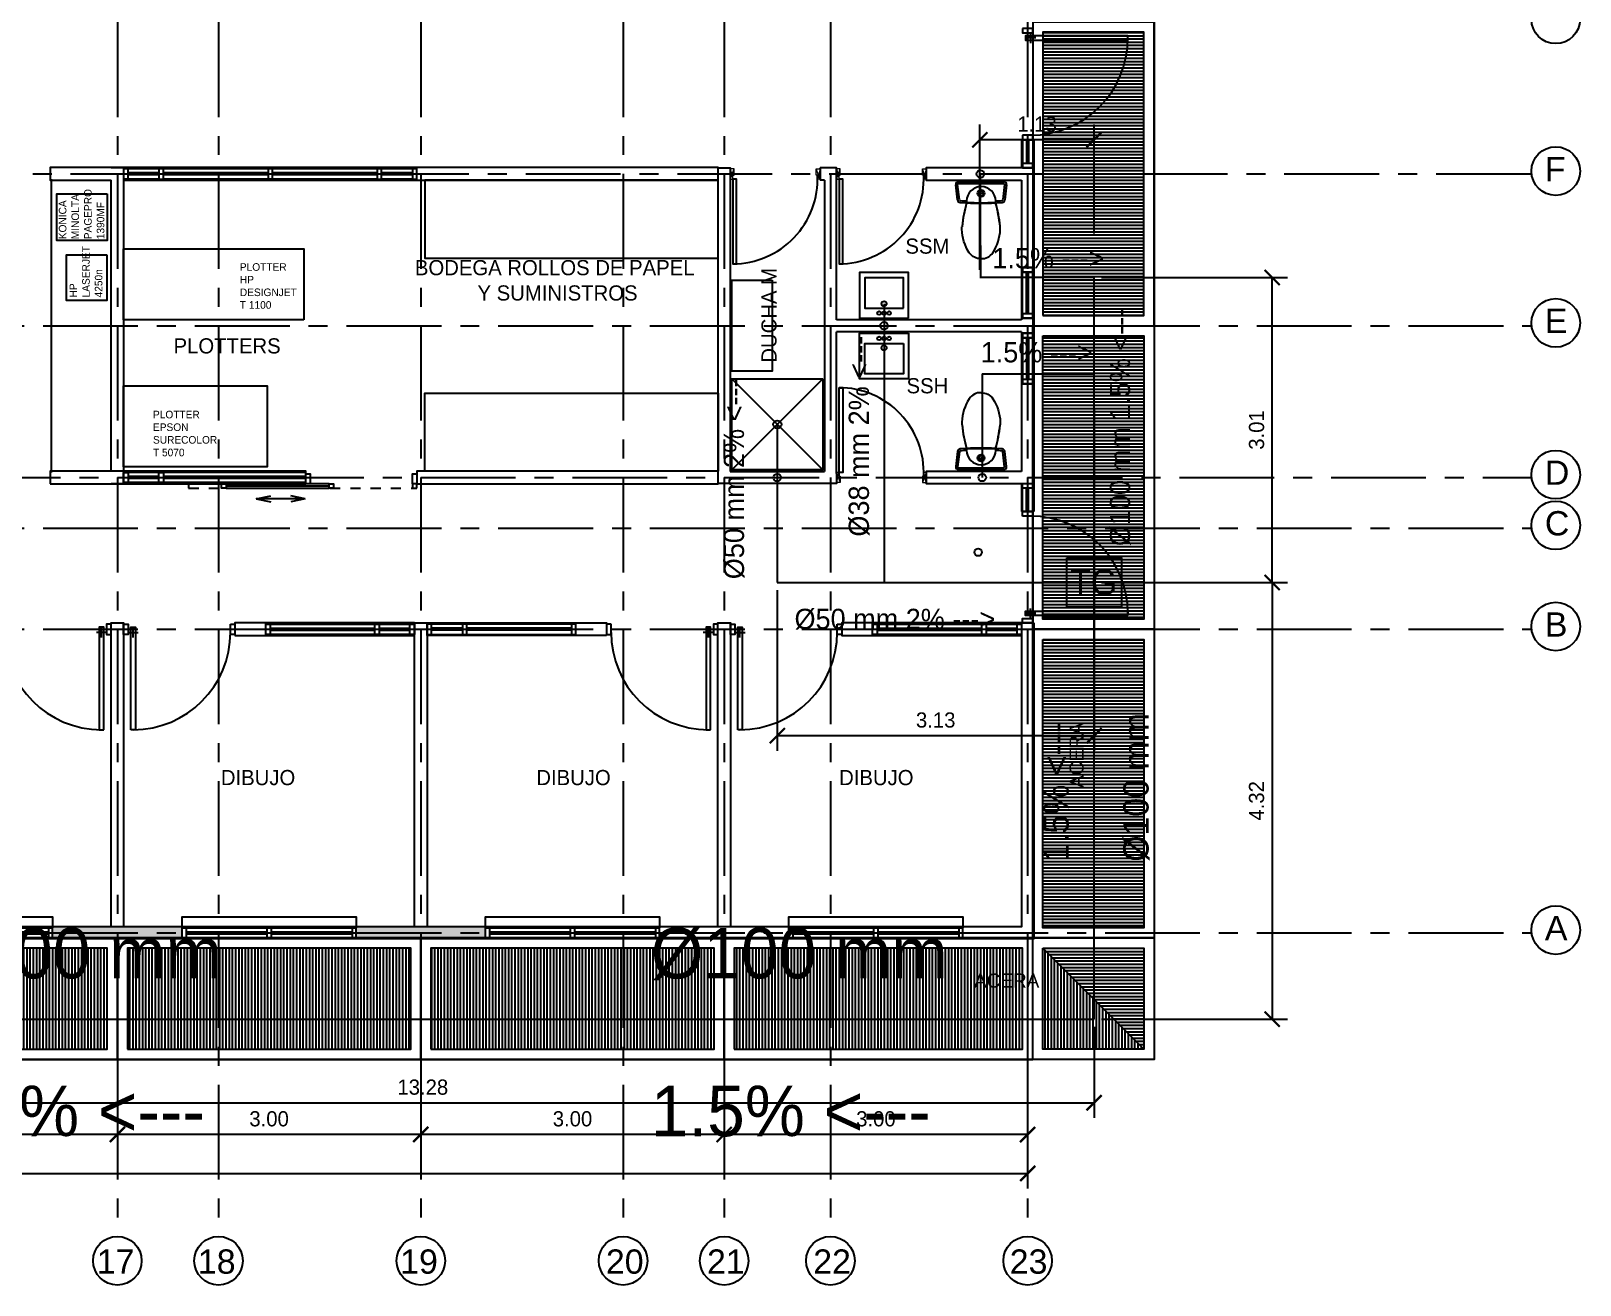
# Model space of a CAD drawing. Header units: millimetres. Extents: x 2 to 234, y 0 to 21.
# Drawn here: x 218.68 to 234, y 1.73 to 14.12 of the extents above; entities that cross this region are included whole.
import ezdxf

# ---------------------------------------------------------------- set-up
doc = ezdxf.new("R2010")
doc.units = ezdxf.units.MM
doc.header["$MEASUREMENT"] = 0
doc.header["$PDMODE"] = 3
doc.linetypes.add('CENTER', pattern=[2, 1.25, -0.25, 0.25, -0.25])
doc.linetypes.add('DASHED2', pattern=[0.375, 0.25, -0.125])
for name, color, linetype in [('A-COTAS', 252, 'Continuous'), ('A-EJES', 252, 'CENTER'), ('A-PLANTAS', 252, 'Continuous'), ('A-TEXTO', 252, 'Continuous')]:
    doc.layers.add(name, color=color, linetype=linetype)
doc.styles.add('EJES-ARQ$0$PL-EJES$0$R2', font='arial.ttf', dxfattribs={"height": 0.3})
doc.styles.add('T2-E75', font='GOTHIC.TTF', dxfattribs={"height": 0.15})
doc.styles.add('T8-E500', font='GOTHIC.TTF', dxfattribs={"height": 4})
doc.dimstyles.new('E75', dxfattribs={"dimtxt": 0.15, "dimasz": 0.15, "dimexe": 0.15, "dimexo": 0.075, "dimgap": 0.075, "dimtad": 1, "dimzin": 0, "dimdsep": 46, "dimtxsty": 'T2-E75', "dimblk": 'ARCHTICK', "dimcen": 0.15, "dimclrd": 252, "dimclre": 252, "dimclrt": 252, "dimadec": 0, "dimazin": 0, "dimtfac": 1, "dimtofl": 0, "dimtmove": 1, "dimatfit": 3, "dimfxl": 1, "dimtolj": 1, "dimtzin": 0, "dimarcsym": 0})
pattern_1 = [(180, (-3979.054977, -1923.915953), (0, -0.03175), [])]

# ---------------------------------------------------------------- blocks, each defined once
blk = doc.blocks.new('A$C12CA0C20')
at = {"layer": 'A-PLANTAS'}
h = blk.add_hatch(dxfattribs=at)
h.set_pattern_fill('ANSI31', color=256, scale=0.01, angle=135)
h.set_pattern_definition(pattern_1)
h.paths.add_polyline_path([(43.4, 7.35), (44.4, 7.35), (44.4, 10.15), (43.4, 10.15)])
h.paths.add_polyline_path([(43.4, 4.35), (44.4, 4.35), (44.4, 7.15), (43.4, 7.15)])
h.paths.add_polyline_path([(44.4, 4.15), (43.4, 4.15), (43.4, 1.3), (44.4, 1.3)])
h = blk.add_hatch(dxfattribs=at)
h.set_pattern_fill('ANSI31', color=256, scale=0.01, angle=45)
h.set_pattern_definition([(90, (-3979.054977, -1923.915953), (-0.03175, 0), [])])
h.paths.add_polyline_path([(25.15, 0.1), (25.15, 1.1), (22.35, 1.1), (22.35, 0.1)])
h.paths.add_polyline_path([(28.15, 0.1), (28.15, 1.1), (25.35, 1.1), (25.35, 0.1)])
h.paths.add_polyline_path([(31.15, 0.1), (31.15, 1.1), (28.35, 1.1), (28.35, 0.1)])
h.paths.add_polyline_path([(31.35, 1.1), (31.35, 0.1), (34.15, 0.1), (34.15, 1.1)])
h.paths.add_polyline_path([(34.35, 1.1), (34.35, 0.1), (37.15, 0.1), (37.15, 1.1)])
h.paths.add_polyline_path([(37.35, 1.1), (37.35, 0.1), (40.15, 0.1), (40.15, 1.1)])
h.paths.add_polyline_path([(40.35, 1.1), (40.35, 0.1), (43.2, 0.1), (43.2, 1.1)])
h.paths.add_polyline_path([(43.4, 1.1), (43.4, 0.1), (44.4, 0.1)])
h = blk.add_hatch(dxfattribs=at)
h.set_pattern_fill('ANSI31', color=256, scale=0.01, angle=135)
h.set_pattern_definition(pattern_1)
h.paths.add_polyline_path([(44.4, 1.1), (43.4, 1.1), (44.4, 0.1)])
for points in [[(0, 0), (0, 14.5), (44.5, 14.5), (44.5, 0), (0, 0)], [(43.4, 1.1), (44.4, 0.1)]]:
    blk.add_lwpolyline(points, dxfattribs=at)
for points in [[(1.2, 1.2), (1.2, 13.3), (43.3, 13.3), (43.3, 1.2)], [(43.3, 7.25), (44.5, 7.25), (44.5, 10.25), (43.3, 10.25)], [(43.4, 7.35), (44.4, 7.35), (44.4, 10.15), (43.4, 10.15)], [(43.3, 7.25), (44.5, 7.25), (44.5, 4.25), (43.3, 4.25)], [(43.4, 7.15), (44.4, 7.15), (44.4, 4.35), (43.4, 4.35)], [(43.3, 4.25), (44.5, 4.25), (44.5, 1.2), (43.3, 1.2)], [(43.4, 4.15), (44.4, 4.15), (44.4, 1.3), (43.4, 1.3)], [(31.25, 0), (34.25, 0), (34.25, 1.2), (31.25, 1.2)], [(31.35, 0.1), (34.15, 0.1), (34.15, 1.1), (31.35, 1.1)], [(34.25, 0), (37.25, 0), (37.25, 1.2), (34.25, 1.2)], [(34.35, 0.1), (37.15, 0.1), (37.15, 1.1), (34.35, 1.1)], [(37.25, 0), (40.25, 0), (40.25, 1.2), (37.25, 1.2)], [(37.35, 0.1), (40.15, 0.1), (40.15, 1.1), (37.35, 1.1)], [(40.25, 0), (43.3, 0), (43.3, 1.2), (40.25, 1.2)], [(40.35, 0.1), (43.2, 0.1), (43.2, 1.1), (40.35, 1.1)], [(43.3, 1.2), (44.5, 1.2), (44.5, 0), (43.3, 0)], [(43.4, 1.1), (44.4, 1.1), (44.4, 0.1), (43.4, 0.1)]]:
    blk.add_lwpolyline(points, close=True, dxfattribs=at)
blk = doc.blocks.new('_ArchTick')
at = {"color": 0, "linetype": 'ByBlock', "const_width": 0.15}
blk.add_lwpolyline([(-0.5, -0.5), (0.5, 0.5)], dxfattribs=at)
blk = doc.blocks.new('*D78')
at = {"layer": 'A-COTAS', "color": 252, "lineweight": -2, "transparency": 16777216}
for p, q in [((186.537, 3.055), (186.537, 2.679)), ((228.537, 3.055), (228.537, 2.679)), ((186.537, 2.829), (228.537, 2.829))]:
    blk.add_line(p, q, dxfattribs=at)
at = {"layer": 'Defpoints', "color": 0, "transparency": 16777216}
for p in [(186.537, 3.13), (228.537, 3.13), (228.537, 2.829)]:
    blk.add_point(p, dxfattribs=at)
at = {"layer": 'A-COTAS', "color": 252, "lineweight": -2, "transparency": 16777216, "xscale": 0.15, "yscale": 0.15, "zscale": 0.15, "rotation": 180}
blk.add_blockref('_ArchTick', (186.537, 2.829), dxfattribs=at)
at = {"layer": 'A-COTAS', "color": 252, "lineweight": -2, "transparency": 16777216, "xscale": 0.15, "yscale": 0.15, "zscale": 0.15}
blk.add_blockref('_ArchTick', (228.537, 2.829), dxfattribs=at)
at = {"layer": 'A-COTAS', "color": 252, "transparency": 16777216, "insert": (207.537, 2.982), "char_height": 0.15, "attachment_point": 5, "style": 'T2-E75'}
blk.add_mtext('\\A1;42.00', dxfattribs=at)
blk = doc.blocks.new('*D79')
at = {"layer": 'A-COTAS', "color": 252, "lineweight": -2, "transparency": 16777216}
for p, q in [((225.537, 5.081), (225.537, 3.064)), ((228.537, 5.081), (228.537, 3.064)), ((228.537, 3.214), (225.537, 3.214))]:
    blk.add_line(p, q, dxfattribs=at)
at = {"layer": 'Defpoints', "color": 0, "transparency": 16777216}
for p in [(225.537, 5.156), (228.537, 5.156), (225.537, 3.214)]:
    blk.add_point(p, dxfattribs=at)
at = {"layer": 'A-COTAS', "color": 252, "lineweight": -2, "transparency": 16777216, "xscale": 0.15, "yscale": 0.15, "zscale": 0.15, "rotation": 180}
blk.add_blockref('_ArchTick', (225.537, 3.214), dxfattribs=at)
at = {"layer": 'A-COTAS', "color": 252, "lineweight": -2, "transparency": 16777216, "xscale": 0.15, "yscale": 0.15, "zscale": 0.15}
blk.add_blockref('_ArchTick', (228.537, 3.214), dxfattribs=at)
at = {"layer": 'A-COTAS', "color": 252, "transparency": 16777216, "insert": (227.037, 3.368), "char_height": 0.15, "attachment_point": 5, "style": 'T2-E75'}
blk.add_mtext('\\A1;3.00', dxfattribs=at)
blk = doc.blocks.new('*D80')
at = {"layer": 'A-COTAS', "color": 252, "lineweight": -2, "transparency": 16777216}
for p, q in [((219.537, 5.081), (219.537, 3.064)), ((222.537, 5.081), (222.537, 3.064)), ((222.537, 3.214), (219.537, 3.214))]:
    blk.add_line(p, q, dxfattribs=at)
at = {"layer": 'Defpoints', "color": 0, "transparency": 16777216}
for p in [(219.537, 5.156), (222.537, 5.156), (219.537, 3.214)]:
    blk.add_point(p, dxfattribs=at)
at = {"layer": 'A-COTAS', "color": 252, "lineweight": -2, "transparency": 16777216, "xscale": 0.15, "yscale": 0.15, "zscale": 0.15, "rotation": 180}
blk.add_blockref('_ArchTick', (219.537, 3.214), dxfattribs=at)
at = {"layer": 'A-COTAS', "color": 252, "lineweight": -2, "transparency": 16777216, "xscale": 0.15, "yscale": 0.15, "zscale": 0.15}
blk.add_blockref('_ArchTick', (222.537, 3.214), dxfattribs=at)
at = {"layer": 'A-COTAS', "color": 252, "transparency": 16777216, "insert": (221.037, 3.368), "char_height": 0.15, "attachment_point": 5, "style": 'T2-E75'}
blk.add_mtext('\\A1;3.00', dxfattribs=at)
blk = doc.blocks.new('*D81')
at = {"layer": 'A-COTAS', "color": 252, "lineweight": -2, "transparency": 16777216}
for p, q in [((222.537, 5.081), (222.537, 3.064)), ((225.537, 5.081), (225.537, 3.064)), ((225.537, 3.214), (222.537, 3.214))]:
    blk.add_line(p, q, dxfattribs=at)
at = {"layer": 'Defpoints', "color": 0, "transparency": 16777216}
for p in [(222.537, 5.156), (225.537, 5.156), (222.537, 3.214)]:
    blk.add_point(p, dxfattribs=at)
at = {"layer": 'A-COTAS', "color": 252, "lineweight": -2, "transparency": 16777216, "xscale": 0.15, "yscale": 0.15, "zscale": 0.15, "rotation": 180}
blk.add_blockref('_ArchTick', (222.537, 3.214), dxfattribs=at)
at = {"layer": 'A-COTAS', "color": 252, "lineweight": -2, "transparency": 16777216, "xscale": 0.15, "yscale": 0.15, "zscale": 0.15}
blk.add_blockref('_ArchTick', (225.537, 3.214), dxfattribs=at)
at = {"layer": 'A-COTAS', "color": 252, "transparency": 16777216, "insert": (224.037, 3.368), "char_height": 0.15, "attachment_point": 5, "style": 'T2-E75'}
blk.add_mtext('\\A1;3.00', dxfattribs=at)
blk = doc.blocks.new('A$C25FA49E9')
at = {"layer": 'A-PLANTAS'}
for p, q in [((2.27, 0), (0.59, 0)), ((2.27, 0.1), (0.63, 0.1))]:
    blk.add_line(p, q, dxfattribs=at)
for points in [[(0.63, 0.1), (0.59, 0.1), (0.59, 0), (0.63, 0), (0.63, 0.1)], [(1.425, 0.06), (0.63, 0.06)], [(1.425, 0.04), (0.63, 0.04)], [(1.43, 0.1), (1.47, 0.1), (1.47, 0), (1.43, 0), (1.43, 0.1)], [(2.27, 0.06), (1.475, 0.06)], [(2.27, 0.04), (1.475, 0.04)], [(2.27, 0.1), (2.31, 0.1), (2.31, 0), (2.27, 0), (2.27, 0.1)]]:
    blk.add_lwpolyline(points, dxfattribs=at)
blk = doc.blocks.new('A$C1F69553A')
at = {"lineweight": 0}
for p, q in [((0, 0), (0.038, 0.1)), ((0, 0.1), (0.025, 0))]:
    blk.add_line(p, q, dxfattribs=at)
blk.add_lwpolyline([(0.025, 0), (0.025, 0.038), (0.038, 0.038), (0.038, 0.1), (0, 0.1), (0, 0)], close=True, dxfattribs=at)
blk = doc.blocks.new('A$C684121B6')
at = {"layer": 'A-PLANTAS'}
for points in [[(0.013, 0), (0.057, 0), (0.057, 0.1), (0.013, 0.1)], [(0.362, 0), (0.406, 0), (0.406, 0.1), (0.362, 0.1)], [(1.439, 0), (1.483, 0), (1.483, 0.1), (1.439, 0.1)]]:
    blk.add_lwpolyline(points, close=True, dxfattribs=at)
for points in [[(0.362, 0.1), (0.057, 0.1)], [(0.362, 0.06), (0.057, 0.06)], [(0.362, 0.04), (0.057, 0.04)], [(1.439, 0.1), (0.406, 0.1)], [(1.439, 0.06), (0.406, 0.06)], [(1.439, 0.04), (0.406, 0.04)], [(0.057, 0), (0.362, 0)], [(0.406, 0), (1.439, 0)]]:
    blk.add_lwpolyline(points, dxfattribs=at)
blk = doc.blocks.new('A$C037570ED')
at = {"layer": 'A-PLANTAS'}
for points in [[(0, 0), (0.044, 0), (0.044, 0.1), (0, 0.1)], [(0.349, 0), (0.393, 0), (0.393, 0.1), (0.349, 0.1)], [(1.429, 0), (1.473, 0), (1.473, 0.1), (1.429, 0.1)]]:
    blk.add_lwpolyline(points, close=True, dxfattribs=at)
for points in [[(0.349, 0.1), (0.044, 0.1)], [(0.349, 0.06), (0.044, 0.06)], [(0.349, 0.04), (0.044, 0.04)], [(1.429, 0.1), (0.393, 0.1)], [(1.429, 0.06), (0.393, 0.06)], [(1.429, 0.04), (0.393, 0.04)], [(0.044, 0), (0.349, 0)], [(0.393, 0), (1.429, 0)]]:
    blk.add_lwpolyline(points, dxfattribs=at)
blk = doc.blocks.new('*D95')
at = {"layer": 'A-COTAS', "color": 252, "lineweight": -2, "transparency": 16777216}
for p, q in [((216.537, 5.081), (216.537, 3.064)), ((219.537, 5.081), (219.537, 3.064)), ((219.537, 3.214), (216.537, 3.214))]:
    blk.add_line(p, q, dxfattribs=at)
at = {"layer": 'Defpoints', "color": 0, "transparency": 16777216}
for p in [(216.537, 5.156), (219.537, 5.156), (216.537, 3.214)]:
    blk.add_point(p, dxfattribs=at)
at = {"layer": 'A-COTAS', "color": 252, "lineweight": -2, "transparency": 16777216, "xscale": 0.15, "yscale": 0.15, "zscale": 0.15, "rotation": 180}
blk.add_blockref('_ArchTick', (216.537, 3.214), dxfattribs=at)
at = {"layer": 'A-COTAS', "color": 252, "lineweight": -2, "transparency": 16777216, "xscale": 0.15, "yscale": 0.15, "zscale": 0.15}
blk.add_blockref('_ArchTick', (219.537, 3.214), dxfattribs=at)
at = {"layer": 'A-COTAS', "color": 252, "transparency": 16777216, "insert": (218.037, 3.368), "char_height": 0.15, "attachment_point": 5, "style": 'T2-E75'}
blk.add_mtext('\\A1;3.00', dxfattribs=at)
blk = doc.blocks.new('*D110')
at = {"layer": 'A-COTAS', "color": 252, "lineweight": -2, "transparency": 16777216}
for p, q in [((215.919, 4.278), (215.919, 3.377)), ((229.194, 4.278), (229.194, 3.377)), ((215.919, 3.527), (229.194, 3.527))]:
    blk.add_line(p, q, dxfattribs=at)
at = {"layer": 'Defpoints', "color": 0, "transparency": 16777216}
for p in [(215.919, 4.353), (229.194, 4.353), (229.194, 3.527)]:
    blk.add_point(p, dxfattribs=at)
at = {"layer": 'A-COTAS', "color": 252, "lineweight": -2, "transparency": 16777216, "xscale": 0.15, "yscale": 0.15, "zscale": 0.15, "rotation": 180}
blk.add_blockref('_ArchTick', (215.919, 3.527), dxfattribs=at)
at = {"layer": 'A-COTAS', "color": 252, "lineweight": -2, "transparency": 16777216, "xscale": 0.15, "yscale": 0.15, "zscale": 0.15}
blk.add_blockref('_ArchTick', (229.194, 3.527), dxfattribs=at)
at = {"layer": 'A-COTAS', "color": 252, "transparency": 16777216, "insert": (222.557, 3.681), "char_height": 0.15, "attachment_point": 5, "style": 'T2-E75'}
blk.add_mtext('\\A1;13.28', dxfattribs=at)
blk = doc.blocks.new('*D102')
at = {"layer": 'A-COTAS', "color": 252, "lineweight": -2, "transparency": 16777216}
for p, q in [((229.269, 8.669), (231.105, 8.669)), ((230.955, 8.669), (230.955, 4.353)), ((229.269, 4.353), (231.105, 4.353))]:
    blk.add_line(p, q, dxfattribs=at)
at = {"layer": 'Defpoints', "color": 0, "transparency": 16777216}
for p in [(229.194, 8.669), (229.194, 4.353), (230.955, 4.353)]:
    blk.add_point(p, dxfattribs=at)
at = {"layer": 'A-COTAS', "color": 252, "lineweight": -2, "transparency": 16777216, "xscale": 0.15, "yscale": 0.15, "zscale": 0.15}
for p, rotation in [((230.955, 8.669), 90), ((230.955, 4.353), 270)]:
    blk.add_blockref('_ArchTick', p, dxfattribs=dict(at, rotation=rotation))
at = {"layer": 'A-COTAS', "color": 252, "transparency": 16777216, "insert": (230.801, 6.511), "char_height": 0.15, "attachment_point": 5, "rotation": 90, "style": 'T2-E75'}
blk.add_mtext('\\A1;4.32', dxfattribs=at)
blk = doc.blocks.new('*D103')
at = {"layer": 'A-COTAS', "color": 252, "lineweight": -2, "transparency": 16777216}
for p, q in [((229.194, 10.396), (229.194, 7.005)), ((226.062, 8.594), (226.062, 7.005)), ((229.194, 7.155), (226.062, 7.155))]:
    blk.add_line(p, q, dxfattribs=at)
at = {"layer": 'Defpoints', "color": 0, "transparency": 16777216}
for p in [(229.194, 10.471), (226.062, 8.669), (226.062, 7.155)]:
    blk.add_point(p, dxfattribs=at)
at = {"layer": 'A-COTAS', "color": 252, "lineweight": -2, "transparency": 16777216, "xscale": 0.15, "yscale": 0.15, "zscale": 0.15, "rotation": 180}
blk.add_blockref('_ArchTick', (226.062, 7.155), dxfattribs=at)
at = {"layer": 'A-COTAS', "color": 252, "lineweight": -2, "transparency": 16777216, "xscale": 0.15, "yscale": 0.15, "zscale": 0.15}
blk.add_blockref('_ArchTick', (229.194, 7.155), dxfattribs=at)
at = {"layer": 'A-COTAS', "color": 252, "transparency": 16777216, "insert": (227.628, 7.309), "char_height": 0.15, "attachment_point": 5, "style": 'T2-E75'}
blk.add_mtext('\\A1;3.13', dxfattribs=at)
blk = doc.blocks.new('*D104')
at = {"layer": 'A-COTAS', "color": 252, "lineweight": -2, "transparency": 16777216}
for p, q in [((229.269, 11.683), (231.105, 11.683)), ((230.955, 8.669), (230.955, 11.683)), ((229.269, 8.669), (231.105, 8.669))]:
    blk.add_line(p, q, dxfattribs=at)
at = {"layer": 'Defpoints', "color": 0, "transparency": 16777216}
for p in [(229.194, 11.683), (230.955, 11.683), (229.194, 8.669)]:
    blk.add_point(p, dxfattribs=at)
at = {"layer": 'A-COTAS', "color": 252, "lineweight": -2, "transparency": 16777216, "xscale": 0.15, "yscale": 0.15, "zscale": 0.15}
for p, rotation in [((230.955, 11.683), 90), ((230.955, 8.669), 270)]:
    blk.add_blockref('_ArchTick', p, dxfattribs=dict(at, rotation=rotation))
at = {"layer": 'A-COTAS', "color": 252, "transparency": 16777216, "insert": (230.801, 10.176), "char_height": 0.15, "attachment_point": 5, "rotation": 90, "style": 'T2-E75'}
blk.add_mtext('\\A1;3.01', dxfattribs=at)
blk = doc.blocks.new('*D105')
at = {"layer": 'A-COTAS', "color": 252, "lineweight": -2, "transparency": 16777216}
for p, q in [((228.065, 11.758), (228.065, 13.194)), ((229.194, 12.119), (229.194, 13.194)), ((229.194, 13.044), (228.065, 13.044))]:
    blk.add_line(p, q, dxfattribs=at)
at = {"layer": 'Defpoints', "color": 0, "transparency": 16777216}
for p in [(228.065, 13.044), (229.194, 12.044), (228.065, 11.683)]:
    blk.add_point(p, dxfattribs=at)
at = {"layer": 'A-COTAS', "color": 252, "lineweight": -2, "transparency": 16777216, "xscale": 0.15, "yscale": 0.15, "zscale": 0.15, "rotation": 180}
blk.add_blockref('_ArchTick', (228.065, 13.044), dxfattribs=at)
at = {"layer": 'A-COTAS', "color": 252, "lineweight": -2, "transparency": 16777216, "xscale": 0.15, "yscale": 0.15, "zscale": 0.15}
blk.add_blockref('_ArchTick', (229.194, 13.044), dxfattribs=at)
at = {"layer": 'A-COTAS', "color": 252, "transparency": 16777216, "insert": (228.63, 13.198), "char_height": 0.15, "attachment_point": 5, "style": 'T2-E75'}
blk.add_mtext('\\A1;1.13', dxfattribs=at)

msp = doc.modelspace()

# ---------------------------------------------------------------- hatches: boundary and pattern name
at = {"layer": 'A-PLANTAS'}
h = msp.add_hatch(color=256, dxfattribs=at)
h.dxf.hatch_style = 1
h.paths.add_polyline_path([(220.177, 5.266), (218.897, 5.266), (218.897, 5.146), (220.177, 5.146)])
h.paths.add_polyline_path([(223.177, 5.266), (221.897, 5.266), (221.897, 5.146), (223.177, 5.146)])

# ---------------------------------------------------------------- linework, layer by layer
at = {"layer": 'A-COTAS', "color": 2}
for p, q in [((228.07, 12), (228.07, 12.706)), ((228.089, 10.413), (228.089, 9.706))]:
    msp.add_line(p, q, dxfattribs=at)
at = {"layer": 'A-COTAS', "color": 3}
for p, q in [((228.07, 12), (228.07, 11.683)), ((229.194, 11.683), (228.065, 11.683)), ((229.194, 4.353), (229.194, 11.683)), ((227.118, 11.424), (227.118, 8.669)), ((228.089, 10.73), (228.089, 10.413)), ((228.089, 10.73), (229.194, 10.73)), ((226.062, 10.231), (226.062, 8.669)), ((226.062, 8.669), (229.194, 8.669)), ((209.036, 4.353), (229.194, 4.353))]:
    msp.add_line(p, q, dxfattribs=at)
msp.add_lwpolyline([(228.924, 8.912), (229.465, 8.912), (229.465, 8.426), (228.924, 8.426)], close=True, dxfattribs=at)
at = {"layer": 'A-COTAS', "color": 2}
for centre in [(228.07, 12.706), (227.118, 11.206), (226.062, 9.706), (228.089, 9.706), (228.048, 8.968)]:
    msp.add_circle(centre, 0.0373, dxfattribs=at)
at = {"layer": 'A-EJES', "ltscale": 0.75}
for p, q in [((219.537, 20.206), (219.537, 2.206)), ((220.537, 20.206), (220.537, 2.206)), ((222.537, 20.206), (222.537, 2.206)), ((224.537, 20.206), (224.537, 2.206)), ((225.537, 20.206), (225.537, 2.206)), ((226.587, 20.206), (226.587, 2.206)), ((228.537, 20.206), (228.537, 2.206)), ((190.575, 12.706), (233.519, 12.706)), ((182.803, 11.206), (233.519, 11.206)), ((183.537, 9.706), (233.519, 9.706)), ((182.803, 9.206), (233.519, 9.206)), ((182.803, 8.206), (233.519, 8.206)), ((182.803, 5.206), (233.519, 5.206))]:
    msp.add_line(p, q, dxfattribs=at)
at = {"layer": 'A-EJES', "linetype": 'Continuous', "ltscale": 0.75}
for centre in [(233.759, 14.234), (233.759, 12.734), (233.759, 11.234), (233.759, 9.734), (233.759, 9.234), (233.759, 8.234), (233.759, 5.234), (219.537, 1.966), (220.537, 1.966), (220.537, 1.966), (222.537, 1.966), (222.537, 1.966), (224.537, 1.966), (225.537, 1.966), (226.587, 1.966), (228.537, 1.966)]:
    msp.add_circle(centre, 0.24, dxfattribs=at)
at = {"layer": 'A-PLANTAS', "linetype": 'Continuous'}
for p, q in [((228.567, 14.1), (228.567, 14)), ((228.617, 14.05), (228.517, 14.05)), ((220.91, 9.496), (221.053, 9.525)), ((221.395, 9.496), (220.91, 9.496)), ((220.91, 9.496), (221.053, 9.467)), ((221.395, 9.496), (221.251, 9.525)), ((221.395, 9.496), (221.251, 9.467)), ((228.617, 8.363), (228.517, 8.363)), ((228.567, 8.313), (228.567, 8.413)), ((219.43, 8.176), (219.33, 8.176)), ((219.38, 8.126), (219.38, 8.226)), ((219.643, 8.176), (219.743, 8.176)), ((219.693, 8.126), (219.693, 8.226)), ((225.43, 8.176), (225.33, 8.176)), ((225.38, 8.126), (225.38, 8.226)), ((225.643, 8.176), (225.743, 8.176)), ((225.693, 8.126), (225.693, 8.226))]:
    msp.add_line(p, q, dxfattribs=at)
at = {"layer": 'A-PLANTAS'}
for p, q in [((222.106, 12.756), (219.992, 12.756)), ((221.027, 12.716), (219.992, 12.716)), ((222.106, 12.716), (221.071, 12.716)), ((219.643, 12.656), (219.599, 12.656)), ((221.027, 12.696), (219.992, 12.696)), ((222.106, 12.656), (219.992, 12.656)), ((222.106, 12.696), (221.071, 12.696)), ((227.843, 12.45), (227.826, 12.599)), ((227.843, 12.45), (227.826, 12.599)), ((227.862, 12.452), (227.845, 12.601)), ((227.855, 12.631), (228.299, 12.631)), ((227.855, 12.612), (228.299, 12.612)), ((228.309, 12.601), (228.292, 12.452)), ((228.328, 12.599), (228.311, 12.45)), ((228.328, 12.599), (228.311, 12.45)), ((228.328, 12.599), (228.328, 12.599)), ((227.843, 12.45), (227.843, 12.45)), ((228.311, 12.45), (228.311, 12.45)), ((226.512, 10.681), (225.612, 9.781)), ((225.612, 10.681), (226.512, 9.781)), ((227.843, 9.963), (227.826, 9.814)), ((227.843, 9.963), (227.826, 9.814)), ((227.843, 9.963), (227.843, 9.963)), ((227.862, 9.961), (227.845, 9.812)), ((228.309, 9.812), (228.292, 9.961)), ((228.328, 9.814), (228.311, 9.963)), ((228.311, 9.963), (228.311, 9.963)), ((228.328, 9.814), (228.311, 9.963)), ((228.328, 9.814), (228.328, 9.814)), ((219.643, 9.756), (219.599, 9.756)), ((221.399, 9.756), (219.992, 9.756)), ((221.399, 9.716), (219.992, 9.716)), ((221.399, 9.696), (219.992, 9.696)), ((221.399, 9.656), (219.992, 9.656)), ((227.855, 9.801), (228.299, 9.801)), ((227.855, 9.781), (228.299, 9.781)), ((221.63, 9.622), (220.611, 9.622))]:
    msp.add_line(p, q, dxfattribs=at)
for points in [[(228.487, 14.144), (228.487, 14.1), (228.587, 14.1), (228.587, 14.144)], [(228.487, 13.088), (228.487, 13.044), (228.587, 13.044), (228.587, 13.088)], [(219.643, 12.756), (219.599, 12.756), (219.599, 12.656), (219.643, 12.656)], [(219.992, 12.756), (219.948, 12.756), (219.948, 12.656), (219.992, 12.656)], [(221.071, 12.756), (221.027, 12.756), (221.027, 12.656), (221.071, 12.656)], [(222.15, 12.756), (222.106, 12.756), (222.106, 12.656), (222.15, 12.656)], [(222.499, 12.756), (222.455, 12.756), (222.455, 12.656), (222.499, 12.656)], [(228.487, 12.81), (228.487, 12.766), (228.587, 12.766), (228.587, 12.81)], [(225.477, 11.874), (225.477, 12.644), (222.577, 12.644), (222.577, 11.874)], [(225.622, 12.656), (225.622, 11.818), (225.66, 11.818), (225.66, 12.656)], [(226.672, 12.656), (226.672, 11.818), (226.71, 11.818), (226.71, 12.656)], [(219.437, 12.51), (219.437, 12.05), (218.937, 12.05), (218.937, 12.51)], [(221.379, 11.266), (219.599, 11.266), (219.599, 11.966), (221.379, 11.966)], [(219.434, 11.906), (219.434, 11.456), (219.034, 11.456), (219.034, 11.906)], [(226.012, 11.656), (226.012, 10.756), (225.612, 10.756), (225.612, 11.656)], [(227.359, 11.281), (227.359, 11.731), (226.876, 11.731), (226.876, 11.281)], [(227.309, 11.381), (227.309, 11.681), (226.926, 11.681), (226.926, 11.381)], [(228.487, 11.737), (228.587, 11.737), (228.587, 11.781), (228.487, 11.781)], [(228.487, 11.281), (228.587, 11.281), (228.587, 11.325), (228.487, 11.325)], [(227.359, 11.131), (227.359, 10.681), (226.876, 10.681), (226.876, 11.131)], [(227.309, 11.031), (227.309, 10.731), (226.926, 10.731), (226.926, 11.031)], [(228.487, 11.087), (228.587, 11.087), (228.587, 11.131), (228.487, 11.131)], [(219.599, 9.812), (219.599, 10.612), (221.019, 10.612), (221.019, 9.812)], [(226.512, 10.681), (226.512, 9.781), (225.612, 9.781), (225.612, 10.681)], [(226.672, 9.756), (226.672, 10.594), (226.71, 10.594), (226.71, 9.756)], [(228.487, 10.631), (228.587, 10.631), (228.587, 10.675), (228.487, 10.675)], [(225.477, 10.539), (225.477, 9.769), (222.577, 9.769), (222.577, 10.539)], [(218.874, 9.644), (221.399, 9.644), (221.399, 9.769), (218.874, 9.769)], [(219.643, 9.656), (219.599, 9.656), (219.599, 9.756), (219.643, 9.756)], [(219.992, 9.656), (219.948, 9.656), (219.948, 9.756), (219.992, 9.756)], [(221.443, 9.644), (221.399, 9.644), (221.399, 9.744), (221.443, 9.744)], [(221.443, 9.644), (221.399, 9.644), (221.399, 9.744), (221.443, 9.744)], [(222.499, 9.644), (222.455, 9.644), (222.455, 9.744), (222.499, 9.744)], [(222.499, 9.644), (225.477, 9.644), (225.477, 9.769), (222.499, 9.769)], [(221.63, 9.644), (220.611, 9.644), (220.611, 9.6), (221.63, 9.6)], [(222.499, 9.6), (222.499, 9.644), (222.455, 9.644), (222.455, 9.6)], [(228.487, 9.602), (228.487, 9.646), (228.587, 9.646), (228.587, 9.602)], [(228.487, 9.325), (228.487, 9.369), (228.587, 9.369), (228.587, 9.325)], [(220.699, 8.144), (222.474, 8.144), (222.474, 8.269), (220.699, 8.269)], [(224.374, 8.144), (222.599, 8.144), (222.599, 8.269), (224.374, 8.269)]]:
    msp.add_lwpolyline(points, close=True, dxfattribs=at)
at = {"layer": 'A-PLANTAS', "linetype": 'Continuous'}
for points in [[(229.529, 14.072), (228.517, 14.072), (228.517, 14.028), (229.529, 14.028)], [(220.567, 9.644), (220.611, 9.644), (220.611, 9.6), (220.567, 9.6)], [(221.63, 9.644), (221.674, 9.644), (221.674, 9.6), (221.63, 9.6)], [(228.487, 8.269), (228.487, 8.313), (228.587, 8.313), (228.587, 8.269)], [(229.529, 8.341), (228.517, 8.341), (228.517, 8.385), (229.529, 8.385)], [(219.402, 7.214), (219.402, 8.226), (219.358, 8.226), (219.358, 7.214)], [(219.474, 8.256), (219.43, 8.256), (219.43, 8.156), (219.474, 8.156)], [(219.599, 8.256), (219.643, 8.256), (219.643, 8.156), (219.599, 8.156)], [(219.671, 7.214), (219.671, 8.226), (219.715, 8.226), (219.715, 7.214)], [(220.655, 8.256), (220.699, 8.256), (220.699, 8.156), (220.655, 8.156)], [(224.418, 8.256), (224.374, 8.256), (224.374, 8.156), (224.418, 8.156)], [(225.402, 7.214), (225.402, 8.226), (225.358, 8.226), (225.358, 7.214)], [(225.474, 8.256), (225.43, 8.256), (225.43, 8.156), (225.474, 8.156)], [(225.599, 8.256), (225.643, 8.256), (225.643, 8.156), (225.599, 8.156)], [(225.671, 7.214), (225.671, 8.226), (225.715, 8.226), (225.715, 7.214)], [(226.655, 8.256), (226.699, 8.256), (226.699, 8.156), (226.655, 8.156)]]:
    msp.add_lwpolyline(points, close=True, dxfattribs=at)
at = {"layer": 'A-PLANTAS'}
for points in [[(228.477, 13.044), (228.477, 12.766)], [(228.477, 13.044), (228.597, 13.044)], [(228.487, 13.044), (228.487, 12.81)], [(228.487, 13.044), (228.587, 13.044)], [(228.527, 13.044), (228.527, 12.81)], [(228.547, 13.044), (228.547, 12.81)], [(228.587, 13.044), (228.587, 12.81)], [(228.597, 13.044), (228.597, 9.369)], [(219.599, 12.644), (225.477, 12.644), (225.477, 12.769), (218.874, 12.769), (218.874, 12.644), (219.474, 12.644)], [(219.474, 12.769), (219.599, 12.769), (219.599, 9.644), (219.474, 9.644)], [(219.948, 12.756), (219.643, 12.756)], [(219.948, 12.716), (219.643, 12.716)], [(222.455, 12.756), (222.15, 12.756)], [(222.455, 12.716), (222.15, 12.716)], [(222.499, 12.644), (222.499, 12.769)], [(225.597, 9.646), (225.597, 9.646), (225.477, 9.646), (225.477, 12.766), (225.597, 12.766), (225.597, 9.766)], [(226.485, 12.756), (226.485, 12.766)], [(226.647, 12.766), (226.485, 12.766)], [(226.485, 12.756), (226.485, 12.646)], [(226.647, 11.266), (226.647, 12.766), (226.527, 12.766)], [(226.647, 12.756), (226.647, 12.656)], [(228.597, 12.766), (227.535, 12.766), (227.535, 12.646), (228.477, 12.646)], [(227.535, 12.756), (227.535, 12.656)], [(227.535, 12.756), (227.535, 12.656)], [(218.887, 9.756), (218.887, 12.656)], [(219.474, 9.769), (219.474, 12.644)], [(219.948, 12.696), (219.643, 12.696)], [(219.948, 12.656), (219.643, 12.656)], [(222.455, 12.696), (222.15, 12.696)], [(222.455, 12.656), (222.15, 12.656)], [(226.527, 12.646), (226.485, 12.646)], [(226.527, 12.646), (226.527, 9.766)], [(228.477, 12.646), (228.477, 11.266)], [(228.477, 11.781), (228.597, 11.781)], [(228.487, 11.781), (228.487, 11.737)], [(228.587, 11.737), (228.487, 11.737)], [(228.487, 11.325), (228.487, 11.737)], [(228.527, 11.325), (228.527, 11.737)], [(228.547, 11.325), (228.547, 11.737)], [(228.587, 11.781), (228.587, 11.737)], [(228.587, 11.325), (228.587, 11.737)], [(228.477, 11.266), (226.647, 11.266)], [(228.477, 11.281), (228.597, 11.281)], [(228.587, 11.325), (228.487, 11.325)], [(228.487, 11.325), (228.487, 11.281)], [(228.587, 11.281), (228.487, 11.281)], [(228.587, 11.325), (228.587, 11.281)], [(226.647, 9.746), (226.647, 11.146)], [(228.477, 11.146), (226.647, 11.146)], [(228.477, 11.146), (228.477, 9.766)], [(228.477, 11.131), (228.597, 11.131)], [(228.487, 11.087), (228.487, 11.131)], [(228.587, 11.131), (228.487, 11.131)], [(228.587, 11.087), (228.487, 11.087)], [(228.487, 11.087), (228.487, 10.675)], [(228.527, 11.087), (228.527, 10.675)], [(228.547, 11.087), (228.547, 10.675)], [(228.587, 11.087), (228.587, 11.131)], [(228.587, 11.087), (228.587, 10.675)], [(228.477, 10.631), (228.597, 10.631)], [(228.587, 10.675), (228.487, 10.675)], [(228.487, 10.631), (228.487, 10.675)], [(228.587, 10.631), (228.487, 10.631)], [(228.587, 10.631), (228.587, 10.675)], [(219.948, 9.756), (219.643, 9.756)], [(219.948, 9.716), (219.643, 9.716)], [(219.948, 9.696), (219.643, 9.696)], [(219.948, 9.656), (219.643, 9.656)], [(226.647, 9.766), (226.647, 9.646), (225.597, 9.646)], [(225.597, 9.766), (226.527, 9.766)], [(228.477, 9.766), (227.535, 9.766), (227.535, 9.646), (228.597, 9.646)], [(228.477, 9.646), (228.477, 9.369)], [(228.487, 9.369), (228.487, 9.602)], [(228.527, 9.369), (228.527, 9.602)], [(228.547, 9.369), (228.547, 9.602)], [(228.587, 9.369), (228.587, 9.602)], [(228.597, 9.369), (228.477, 9.369)], [(228.477, 9.369), (228.597, 9.369)], [(228.487, 9.369), (228.587, 9.369)], [(228.597, 8.269), (228.597, 5.146), (211.699, 5.146)], [(228.477, 8.269), (228.477, 5.266), (216.597, 5.266)], [(219.474, 5.266), (219.474, 8.269), (219.599, 8.269), (219.599, 5.266)], [(221.004, 8.144), (221.004, 8.269)], [(222.474, 5.266), (222.474, 8.269), (222.599, 8.269), (222.599, 5.266)], [(224.069, 8.144), (224.069, 8.269)], [(225.474, 5.266), (225.474, 8.269), (225.599, 8.269), (225.599, 5.266)], [(228.477, 8.269), (226.699, 8.269), (226.699, 8.144), (228.477, 8.144)], [(227.004, 8.144), (227.004, 8.269)], [(228.597, 8.269), (228.477, 8.269)], [(228.477, 8.269), (228.597, 8.269)], [(217.177, 5.266), (217.177, 5.366), (218.897, 5.366), (218.897, 5.256)], [(220.177, 5.266), (220.177, 5.366), (221.897, 5.366), (221.897, 5.256)], [(223.177, 5.266), (223.177, 5.366), (224.897, 5.366), (224.897, 5.256)], [(226.177, 5.266), (226.177, 5.366), (227.897, 5.366), (227.897, 5.256)], [(218.897, 5.146), (218.897, 5.266)], [(220.177, 5.146), (220.177, 5.266)], [(221.897, 5.146), (221.897, 5.266)], [(223.177, 5.146), (223.177, 5.266)], [(224.897, 5.146), (224.897, 5.266)], [(226.177, 5.146), (226.177, 5.266)], [(227.897, 5.146), (227.897, 5.266)]]:
    msp.add_lwpolyline(points, dxfattribs=at)
for points in [[(227.931, 12.439, 0.05138), (227.932, 12.434, 0.041966), (227.932, 12.432, 0.057732), (227.933, 12.429, 0.150162), (227.937, 12.426, 0.052203), (227.939, 12.426, 0.042053), (227.941, 12.425)], [(228.212, 12.425, 0.04813), (228.215, 12.426, 0.05292), (228.217, 12.426, 0.132942), (228.22, 12.429, 0.054239), (228.221, 12.431, 0.045541), (228.222, 12.434, 0.053642), (228.222, 12.439, 0.006382), (228.222, 12.439)], [(228.077, 11.869, -0.267083), (227.96, 11.928, -0.133646), (227.886, 12.159, -0.037158), (227.887, 12.185)], [(228.077, 11.869, 0.267083), (228.193, 11.928, 0.133646), (228.267, 12.159, 0.037158), (228.266, 12.185)], [(228.077, 10.544, 0.267083), (227.96, 10.485, 0.133646), (227.886, 10.254, 0.037158), (227.887, 10.228)], [(228.077, 10.544, -0.267083), (228.193, 10.485, -0.133646), (228.267, 10.254, -0.037158), (228.266, 10.228)], [(227.931, 9.974, -0.05138), (227.932, 9.979, -0.041966), (227.932, 9.981, -0.057732), (227.933, 9.984, -0.150162), (227.937, 9.987, -0.052203), (227.939, 9.987, -0.042053), (227.941, 9.988)], [(228.212, 9.988, -0.04813), (228.215, 9.987, -0.05292), (228.217, 9.987, -0.132942), (228.22, 9.984, -0.054239), (228.221, 9.982, -0.045541), (228.222, 9.979, -0.053642), (228.222, 9.974, -0.006382), (228.222, 9.974)]]:
    msp.add_lwpolyline(points, format="xyb", dxfattribs=at)
at = {"layer": 'A-PLANTAS', "linetype": 'DASHED2', "ltscale": 0.3}
msp.add_lwpolyline([(220.241, 9.644), (220.241, 9.6), (222.455, 9.6)], dxfattribs=at)
at = {"layer": 'A-PLANTAS'}
for centre, radius in [((228.077, 12.514), 0.0343), ((228.077, 12.514), 0.025), ((227.068, 11.331), 0.018), ((227.118, 11.424), 0.025), ((227.118, 11.331), 0.018), ((227.168, 11.331), 0.018), ((227.068, 11.081), 0.018), ((227.118, 11.081), 0.018), ((227.168, 11.081), 0.018), ((227.118, 10.988), 0.025), ((226.062, 10.231), 0.04), ((228.077, 9.899), 0.0343), ((228.077, 9.899), 0.025)]:
    msp.add_circle(centre, radius, dxfattribs=at)
at = {"layer": 'A-PLANTAS', "linetype": 'Continuous'}
for centre, start, end in [((228.567, 14.05), 270, 0), ((228.567, 8.363), 0, 90), ((219.38, 8.176), 180, 270), ((219.693, 8.176), 270, 0), ((225.38, 8.176), 180, 270), ((225.693, 8.176), 270, 0)]:
    msp.add_arc(centre, 0.962, start, end, dxfattribs=at)
at = {"layer": 'A-PLANTAS'}
for centre, radius, start, end in [((225.622, 12.656), 0.838, 270, 2.599), ((226.672, 12.656), 0.838, 270, 2.599), ((227.855, 12.602), 0.0292, 90, 180), ((227.855, 12.602), 0.0292, 90, 186.4831), ((227.855, 12.602), 0.00999, 90, 186.4831), ((228.077, 12.436), 0.145, 1.1718, 178.8275), ((228.299, 12.602), 0.0292, 353.5169, 90), ((228.299, 12.602), 0.0292, 353.5169, 90), ((228.299, 12.602), 0.00999, 353.5169, 90), ((227.872, 12.453), 0.0292, 186.4831, 265.6595), ((227.872, 12.453), 0.0292, 186.4831, 265.6595), ((227.872, 12.453), 0.00999, 186.4831, 265.6595), ((228.077, 15.154), 2.738, 265.6595, 274.3405), ((228.077, 15.154), 2.738, 265.6595, 274.3405), ((228.077, 15.154), 2.719, 265.6595, 266.9329), ((229.43, 12.021), 1.55, 165.065, 173.9264), ((229.414, 12.024), 1.534, 165.0173, 173.7593), ((228.077, 15.154), 2.732, 267.1553, 272.844), ((228.077, 13.032), 0.616, 267.4645, 272.5309), ((228.077, 12.514), 0.0245, 164.0631, 17.7111), ((228.077, 12.514), 0.0245, 20.0397, 162.3659), ((228.075, 12.58), 0.0625, 249.4298, 292.9758), ((228.076, 12.579), 0.0625, 248.8538, 292.9204), ((226.742, 12.024), 1.532, 6.2437, 14.9913), ((226.723, 12.021), 1.55, 6.0736, 14.9345), ((228.077, 15.154), 2.719, 273.0664, 274.3405), ((228.282, 12.453), 0.00999, 274.3405, 353.5169), ((228.282, 12.453), 0.0292, 274.3405, 353.5169), ((228.282, 12.453), 0.0292, 274.3405, 353.5169), ((226.672, 9.756), 0.838, 357.401, 90), ((229.43, 10.392), 1.55, 186.0736, 194.935), ((229.414, 10.389), 1.534, 186.2407, 194.9827), ((226.723, 10.392), 1.55, 345.0655, 353.9264), ((226.742, 10.389), 1.532, 345.0087, 353.7563), ((227.872, 9.96), 0.0292, 94.3405, 173.5169), ((227.872, 9.96), 0.0292, 94.3405, 173.5169), ((227.872, 9.96), 0.00999, 94.3405, 173.5169), ((228.077, 7.259), 2.738, 85.6595, 94.3405), ((228.077, 7.259), 2.738, 85.6595, 94.3405), ((228.077, 7.259), 2.719, 93.0671, 94.3405), ((228.077, 9.977), 0.145, 181.1725, 358.8282), ((228.077, 7.259), 2.732, 87.156, 92.8447), ((228.077, 9.381), 0.616, 87.4691, 92.5355), ((228.077, 7.259), 2.719, 85.6595, 86.9336), ((228.282, 9.96), 0.00999, 6.4831, 85.6595), ((228.282, 9.96), 0.0292, 6.4831, 85.6595), ((228.282, 9.96), 0.0292, 6.4831, 85.6595), ((227.855, 9.811), 0.0292, 173.5169, 270), ((227.855, 9.811), 0.0292, 180, 270), ((227.855, 9.811), 0.00999, 173.5169, 270), ((228.077, 9.899), 0.0245, 342.2889, 195.9369), ((228.076, 9.834), 0.0625, 67.0796, 111.1462), ((228.075, 9.833), 0.0625, 67.0242, 110.5702), ((228.077, 9.899), 0.0245, 197.6341, 339.9603), ((228.299, 9.811), 0.0292, 270, 6.4831), ((228.299, 9.811), 0.0292, 270, 6.4831), ((228.299, 9.811), 0.00999, 270, 6.4831)]:
    msp.add_arc(centre, radius, start, end, dxfattribs=at)

# ---------------------------------------------------------------- block references
for name, p in [('A$C12CA0C20', (185.287, 3.956)), ('A$C1F69553A', (225.597, 12.656)), ('A$C1F69553A', (226.647, 12.656)), ('A$C684121B6', (222.587, 8.156))]:
    msp.add_blockref(name, p, dxfattribs=at)
at = {"layer": 'A-PLANTAS', "extrusion": (0, 0, -1), "zscale": -1}
for p in [(-226.485, 12.656), (-227.535, 12.656)]:
    msp.add_blockref('A$C1F69553A', p, dxfattribs=at)
at = {"layer": 'A-PLANTAS', "xscale": -1, "rotation": 180}
msp.add_blockref('A$C1F69553A', (226.647, 9.756), dxfattribs=at)
at = {"layer": 'A-PLANTAS', "extrusion": (0, 0, -1), "xscale": -1, "zscale": -1, "rotation": 180}
msp.add_blockref('A$C1F69553A', (-227.535, 9.756), dxfattribs=at)
at = {"layer": 'A-PLANTAS', "xscale": -1}
for name, p in [('A$C684121B6', (222.487, 8.156)), ('A$C037570ED', (228.477, 8.156))]:
    msp.add_blockref(name, p, dxfattribs=at)
at = {"layer": 'A-PLANTAS', "rotation": 180}
for p in [(219.487, 5.256), (222.487, 5.256), (225.487, 5.256), (228.487, 5.256)]:
    msp.add_blockref('A$C25FA49E9', p, dxfattribs=at)

# ---------------------------------------------------------------- texts
at = {"layer": 'A-COTAS', "color": 3, "attachment_point": 1, "style": 'T8-E500'}
for s, width, insert, char_height in [('1.5% --->', 2.78543, (228.188, 11.974), 0.2), ('1.5% --->', 2.78543, (228.073, 11.044), 0.2), ('TG', 0.61035, (228.958, 8.797), 0.25), ('%%C50 mm 2% --->', 2.78543, (226.232, 8.409), 0.2), ('%%C100 mm', 3.69485, (217.635, 5.256), 0.5), ('%%C100 mm', 3.69485, (224.811, 5.256), 0.5), ('1.5% <---', 3.69485, (217.635, 3.697), 0.5), ('1.5% <---', 3.69485, (224.811, 3.697), 0.5)]:
    msp.add_mtext_dynamic_manual_height_columns(s, width=width, gutter_width=20, heights=[0], dxfattribs=dict(at, insert=insert, char_height=char_height))
at = {"layer": 'A-COTAS', "color": 3, "attachment_point": 1, "rotation": 90, "style": 'T8-E500'}
for s, insert, char_height in [('%%C100 mm 1.5% <---', (229.35, 9.028), 0.2), ('%%C38 mm 2% <---', (226.768, 9.122), 0.2), ('%%C50 mm 2% <---', (225.533, 8.701), 0.2), ('%%C100 mm', (229.483, 5.909), 0.25), ('1.5% <---', (228.694, 5.909), 0.25)]:
    msp.add_mtext_dynamic_manual_height_columns(s, width=2.78543, gutter_width=20, heights=[0], dxfattribs=dict(at, insert=insert, char_height=char_height))
at = {"layer": 'A-EJES', "linetype": 'Continuous', "ltscale": 0.75, "style": 'EJES-ARQ$0$PL-EJES$0$R2'}
for s, p in [('F', (233.651, 12.634)), ('E', (233.651, 11.134)), ('D', (233.651, 9.634)), ('C', (233.651, 9.134)), ('B', (233.651, 8.134)), ('A', (233.651, 5.134)), ('17', (219.333, 1.838)), ('18', (220.333, 1.838)), ('19', (222.333, 1.838)), ('20', (224.367, 1.838)), ('21', (225.367, 1.838)), ('22', (226.417, 1.838)), ('23', (228.36, 1.838))]:
    msp.add_text(s, height=0.24, dxfattribs=at).set_placement(p)
at = {"layer": 'A-PLANTAS', "char_height": 0.075, "attachment_point": 1, "rotation": 90, "style": 'T2-E75'}
for s, insert in [('KONICA MINOLTA PAGEPRO 1390MF', (218.958, 12.061)), ('HP LASERJET 4250n', (219.064, 11.486))]:
    msp.add_mtext_dynamic_manual_height_columns(s, width=0.34268, gutter_width=0.75, heights=[0], dxfattribs=dict(at, insert=insert))
at = {"layer": 'A-PLANTAS', "char_height": 0.075, "attachment_point": 1, "style": 'T2-E75'}
for s, width, insert in [('PLOTTER\\PHP DESIGNJET T 1100', 0.51886, (220.748, 11.824)), ('PLOTTER\\PEPSON SURECOLOR T 5070', 0.62649, (219.889, 10.366))]:
    msp.add_mtext_dynamic_manual_height_columns(s, width=width, gutter_width=0.75, heights=[0], dxfattribs=dict(at, insert=insert))
at = {"layer": 'A-TEXTO', "attachment_point": 2, "style": 'T2-E75'}
for s, width, insert, char_height in [('SSM', 4.1391, (227.546, 12.068), 0.15), ('BODEGA ROLLOS DE PAPEL  Y SUMINISTROS', 2.77199, (223.861, 11.855), 0.15), ('PLOTTERS', 3.09994, (220.622, 11.082), 0.15), ('SSH', 4.1391, (227.546, 10.688), 0.15), ('DIBUJO', 4.1391, (220.928, 6.816), 0.15), ('DIBUJO', 4.1391, (224.047, 6.816), 0.15), ('DIBUJO', 4.1391, (227.041, 6.816), 0.15), ('ACERA', 4.1391, (228.33, 4.805), 0.14)]:
    msp.add_mtext_dynamic_manual_height_columns(s, width=width, gutter_width=0.75, heights=[0], dxfattribs=dict(at, insert=insert, char_height=char_height))
at = {"layer": 'A-TEXTO', "attachment_point": 2, "rotation": 90, "style": 'T2-E75'}
for s, insert, char_height in [('DUCHA M', (225.905, 11.309), 0.15), ('ACERA', (228.951, 6.962), 0.14)]:
    msp.add_mtext_dynamic_manual_height_columns(s, width=4.1391, gutter_width=0.75, heights=[0], dxfattribs=dict(at, insert=insert, char_height=char_height))

# ---------------------------------------------------------------- dimensions: what is measured, and where the dimension line sits
at = {"layer": 'A-COTAS', "color": 5}
for base, p1, p2, picture, middle in [((228.065, 13.044), (229.194, 12.044), (228.065, 11.683), '*D105', (228.63, 13.198)), ((226.062, 7.155), (229.194, 10.471), (226.062, 8.669), '*D103', (227.628, 7.309)), ((229.1944, 3.5268), (215.9187, 4.3533), (229.1944, 4.3533), '*D110', (222.5566, 3.6806))]:
    dim = msp.add_linear_dim(base=base, p1=p1, p2=p2, dimstyle='E75', dxfattribs=at)
    dim.commit()
    dim.dimension.update_dxf_attribs({"geometry": picture, "text_midpoint": middle})
at = {"layer": 'A-COTAS', "color": 3}
dim = msp.add_linear_dim(base=(230.955, 11.683), p1=(229.194, 8.669), p2=(229.194, 11.683), angle=90, dimstyle='E75', dxfattribs=at)
dim.commit()
dim.dimension.update_dxf_attribs({"geometry": '*D104', "text_midpoint": (230.801, 10.176)})
at = {"layer": 'A-COTAS', "color": 5}
dim = msp.add_linear_dim(base=(230.955, 4.353), p1=(229.194, 8.669), p2=(229.194, 4.353), angle=90, dimstyle='E75', dxfattribs=at)
dim.commit()
dim.dimension.update_dxf_attribs({"geometry": '*D102', "text_midpoint": (230.801, 6.511)})
at = {"layer": 'A-COTAS'}
for base, p1, p2, picture, middle in [((216.537, 3.214), (219.537, 5.156), (216.537, 5.156), '*D95', (218.037, 3.368)), ((219.537, 3.214), (222.537, 5.156), (219.537, 5.156), '*D80', (221.037, 3.368)), ((222.537, 3.214), (225.537, 5.156), (222.537, 5.156), '*D81', (224.037, 3.368)), ((225.537, 3.214), (228.537, 5.156), (225.537, 5.156), '*D79', (227.037, 3.368)), ((228.537, 2.829), (186.537, 3.13), (228.537, 3.13), '*D78', (207.537, 2.982))]:
    dim = msp.add_linear_dim(base=base, p1=p1, p2=p2, dimstyle='E75', dxfattribs=at)
    dim.commit()
    dim.dimension.update_dxf_attribs({"geometry": picture, "text_midpoint": middle})

doc.saveas('drawing.dxf')
